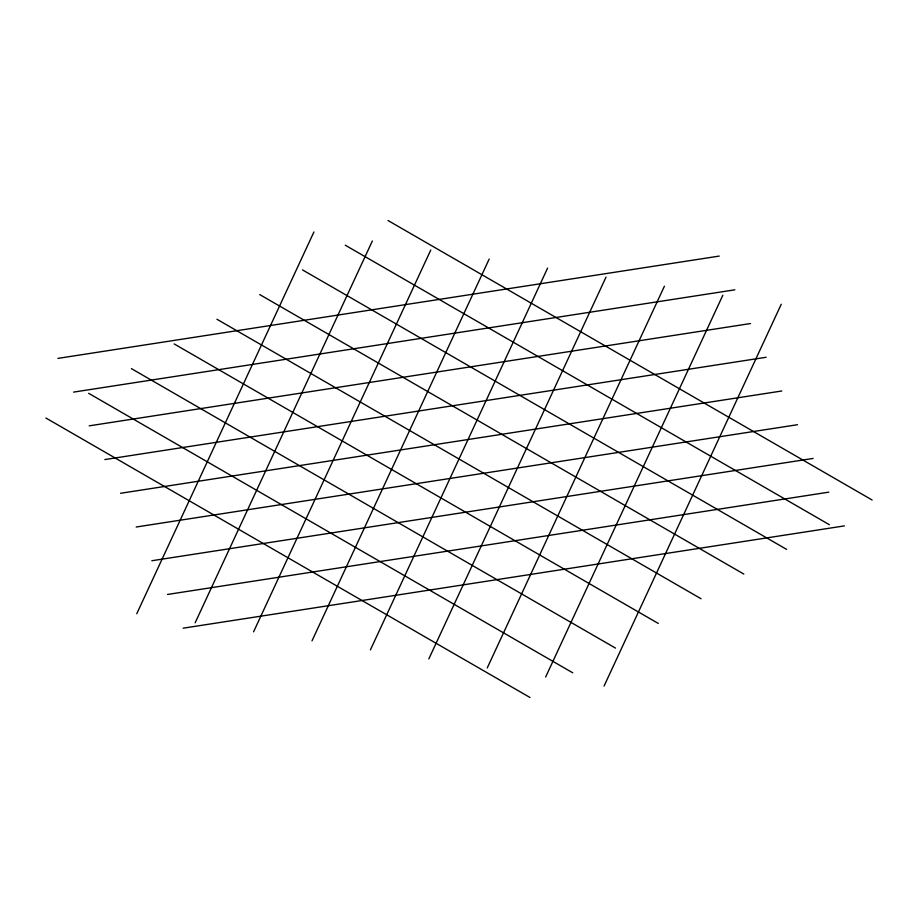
<?xml version="1.0" encoding="UTF-8"?>
<svg xmlns="http://www.w3.org/2000/svg" width="918" height="918" viewBox="0 0 918 918"><rect width="100%" height="100%" fill="white"/><g stroke="black" fill="none" stroke-linecap="round" stroke-linejoin="round"><path stroke-width="1.38" d="M136.748 613.752L313.933 231.956M195.155 622.783L372.352 240.998M253.575 631.825L430.771 250.029M311.994 640.856L489.179 259.071M370.402 649.898L547.598 268.102M428.821 658.929L606.006 277.144M487.228 667.971L664.425 286.175M545.648 677.002L722.845 295.217M604.067 686.044L781.252 304.248M57.914 358.387L719.207 256.088M73.578 392.112L734.859 289.813M89.23 425.837L750.511 323.538M104.882 459.562L766.163 357.263M120.533 493.287L781.815 390.988M136.185 527.012L797.467 424.713M151.837 560.737L813.119 458.438M167.489 594.462L828.77 492.163M183.141 628.187L844.422 525.888M388.004 220.504L872.1 499.989M345.237 245.186L829.333 524.683M302.481 269.881L786.577 549.366M259.714 294.563L743.81 574.06M216.946 319.257L701.054 598.743M174.191 343.94L658.286 623.437M131.423 368.634L615.519 648.119M88.667 393.317L572.763 672.814M45.9 418.011L529.996 697.496"/></g></svg>
